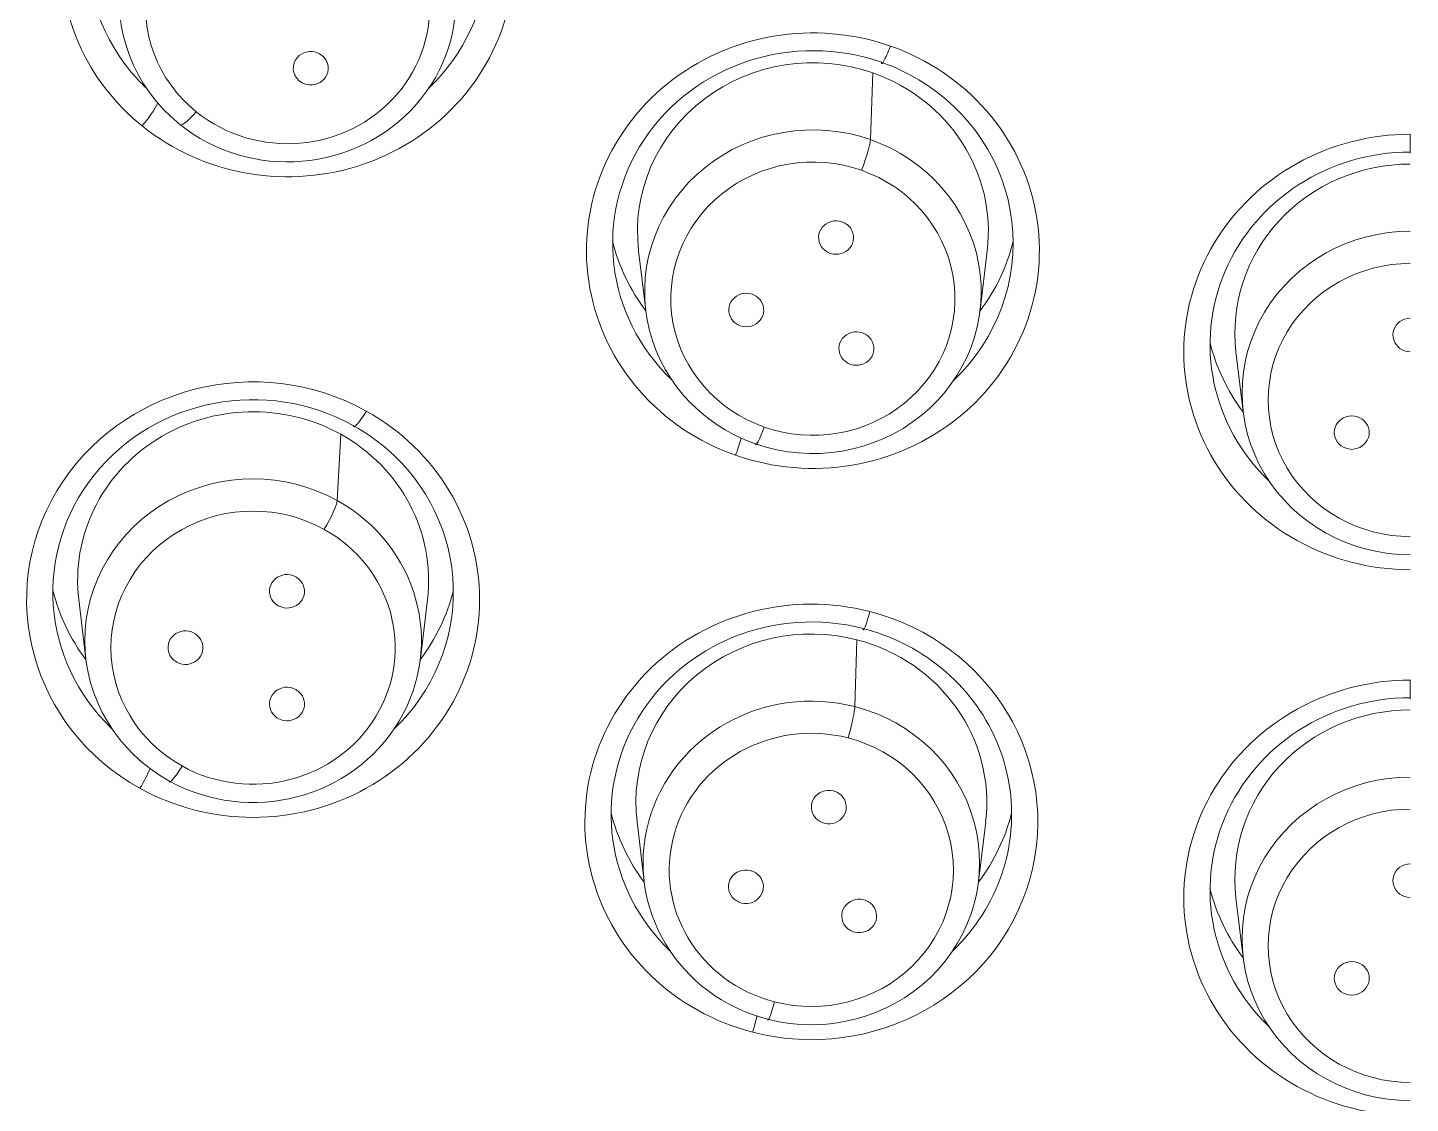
# Model space of a CAD drawing. Extents: x 6534 to 7663, y 0 to 827.
# Drawn here: x 7087.56 to 7103.39, y 506.3 to 518.62 of the extents above; entities that cross this region are included whole.
import ezdxf

# ---------------------------------------------------------------- set-up
doc = ezdxf.new("R2010")
doc.units = 0
doc.header["$LTSCALE"] = 30
doc.header["$MEASUREMENT"] = 0
doc.layers.add('1', color=7, linetype='CONTINUOUS')

msp = doc.modelspace()

# ---------------------------------------------------------------- linework, layer by layer
at = {"layer": '1', "color": 7, "linetype": 'Continuous', "lineweight": 13}
for p, q in [((7097.241, 518.098), (7097.213, 517.334)), ((7103.394, 517.179), (7103.394, 517.396)), ((7091.149, 513.96), (7091.108, 513.202)), ((7097.056, 511.607), (7097.035, 510.841)), ((7103.394, 510.929), (7103.394, 511.147))]:
    msp.add_line(p, q, dxfattribs=at)
at = {"layer": '1', "color": 7, "linetype": 'Continuous', "lineweight": 18}
for p, q in [((7094.558, 516.062), (7094.639, 515.381)), ((7098.469, 515.381), (7098.55, 516.062)), ((7101.398, 514.903), (7101.48, 514.222)), ((7088.148, 512.067), (7088.23, 511.386)), ((7092.059, 511.386), (7092.14, 512.067)), ((7094.54, 509.521), (7094.621, 508.84)), ((7098.45, 508.84), (7098.532, 509.521)), ((7101.398, 508.653), (7101.48, 507.972))]:
    msp.add_line(p, q, dxfattribs=at)
for centre, major_axis, start_param, end_param in [((7103.394, 533.307), (-60.5, 0), 4.72417, 7.004197), ((7103.394, 533.445), (-59.925, 0), 4.712389, 7.853982), ((7103.394, 533.445), (60, 0), 1.582577, 4.712389), ((7090.539, 519.487), (2.293, 0), 0.872665, 3.806405), ((7090.539, 518.932), (-1.927, 0), 4.014257, 7.15585), ((7090.539, 519.487), (2.293, 0), 5.494879, 6.947998), ((7090.539, 518.932), (-1.927, 0), 0.872665, 4.014257), ((7096.554, 516.148), (2.293, 0), 1.22173, 3.929802), ((7096.554, 516.283), (-2.009, 0), 4.363323, 6.397455), ((7096.554, 516.148), (2.293, 0), 1.013879, 1.22173), ((7090.539, 519.487), (2.293, 0), 3.806405, 3.929931), ((7096.554, 516.283), (-2.009, 0), 3.027263, 4.363323), ((7096.554, 516.148), (2.293, 0), 5.494968, 7.297064), ((7096.554, 515.593), (-1.927, 0), 4.363323, 7.504916), ((7096.554, 515.593), (-1.927, 0), 1.22173, 4.363323), ((7103.394, 514.988), (2.293, 0), 1.570796, 3.929845), ((7103.394, 515.123), (-2.009, 0), 4.712389, 6.397461), ((7103.394, 514.433), (-1.927, 0), 4.712389, 7.853982), ((7096.554, 516.699), (2.359, 0), 3.377845, 3.76588), ((7096.554, 516.699), (2.359, 0), 5.658936, 6.046873), ((7103.394, 515.54), (2.359, 0), 3.37785, 3.765886), ((7090.144, 512.152), (2.293, 0), 1.047198, 3.929827), ((7090.144, 512.287), (-2.009, 0), 4.18879, 6.397428), ((7090.144, 512.152), (2.293, 0), 0.839346, 1.047198), ((7090.144, 512.287), (-2.009, 0), 3.027285, 4.18879), ((7090.144, 512.152), (2.293, 0), 5.494993, 7.122531), ((7090.144, 511.597), (-1.927, 0), 4.18879, 7.330383), ((7090.144, 511.597), (-1.927, 0), 1.047198, 4.18879), ((7090.144, 512.704), (2.359, 0), 3.377817, 3.765853), ((7090.144, 512.704), (2.359, 0), 5.658908, 6.046895), ((7096.536, 509.607), (2.293, 0), 1.308997, 3.929836), ((7096.536, 509.742), (-2.009, 0), 4.45059, 6.397444), ((7096.536, 509.607), (2.293, 0), 1.101145, 1.308997), ((7096.536, 509.742), (-2.009, 0), 3.027301, 4.45059), ((7096.536, 509.607), (2.293, 0), 5.494956, 7.38433), ((7096.536, 509.052), (-1.927, 0), 4.45059, 7.592182), ((7103.394, 508.739), (2.293, 0), 1.570796, 3.929891), ((7096.536, 509.052), (-1.927, 0), 1.308997, 4.45059), ((7103.394, 508.873), (-2.009, 0), 4.712389, 6.397461), ((7103.394, 508.183), (-1.927, 0), 4.712389, 7.853982), ((7096.536, 510.158), (2.359, 0), 3.377834, 3.76587), ((7096.536, 510.158), (2.359, 0), 5.658925, 6.046862), ((7103.394, 509.29), (2.359, 0), 3.377801, 3.765886)]:
    msp.add_ellipse(centre, major_axis=major_axis, ratio=0.961466, start_param=start_param, end_param=end_param, dxfattribs=at)
at = {"layer": '1', "color": 7, "linetype": 'Continuous', "lineweight": 13}
for centre, major_axis, ratio, start_param, end_param in [((7103.394, 533.307), (59.425, 0), 0.961466, 1.570796, 4.70194), ((7103.394, 533.307), (57.948, 0), 0.961466, 1.579187, 4.712389), ((7103.394, 533.352), (57.403, 0), 0.961466, 1.579486, 4.712389), ((7090.539, 519.402), (2.593, 0), 0.961466, 0.872665, 4.014257), ((7090.539, 519.402), (2.593, 0), 0.961466, 4.014257, 7.15585), ((7090.539, 518.852), (-1.627, 0), 0.961466, 4.014257, 7.15585), ((7090.539, 518.852), (-1.627, 0), 0.961466, 0.872665, 4.014257), ((7096.554, 516.063), (2.593, 0), 0.961466, 1.22173, 4.363323), ((7096.554, 516.063), (2.593, 0), 0.961466, 4.363323, 7.504916), ((7097.441, 518.488), (-0.099, -0.283), 0.094029, 5.98809, 7.591484), ((7088.872, 517.574), (-0.188, -0.233), 0.176718, 1.355158, 2.566244), ((7089.493, 517.736), (-0.188, -0.233), 0.176718, 6.100144, 7.638343), ((7103.394, 514.903), (2.593, 0), 0.961466, 1.570796, 4.712389), ((7096.554, 515.513), (-1.627, 0), 0.961466, 4.363323, 7.504916), ((7097.111, 517.066), (0.099, 0.283), 0.09403, 4.449891, 5.98809), ((7096.554, 515.513), (-1.627, 0), 0.961466, 1.22173, 4.363323), ((7103.394, 514.353), (-1.627, 0), 0.961466, 4.712389, 7.853982), ((7090.144, 512.067), (2.593, 0), 0.961466, 1.047198, 4.18879), ((7090.144, 512.067), (2.593, 0), 0.961466, 4.18879, 7.330383), ((7091.441, 514.309), (0.146, 0.262), 0.137462, 2.866246, 4.469639), ((7095.667, 513.802), (0.099, 0.283), 0.094029, 4.449891, 5.15744), ((7095.997, 514.125), (-0.099, -0.283), 0.09403, 6.053285, 7.591484), ((7090.144, 511.517), (-1.627, 0), 0.961466, 4.18879, 7.330383), ((7090.958, 512.955), (0.146, 0.262), 0.137462, 4.469639, 6.007838), ((7090.144, 511.517), (-1.627, 0), 0.961466, 1.047198, 4.18879), ((7096.536, 509.522), (2.593, 0), 0.961466, 1.308997, 4.45059), ((7096.536, 509.522), (2.593, 0), 0.961466, 4.45059, 7.592182), ((7097.207, 512.012), (-0.075, -0.291), 0.071156, 5.981107, 7.584501), ((7103.394, 508.653), (2.593, 0), 0.961466, 1.570796, 4.712389), ((7096.957, 510.566), (0.075, 0.291), 0.071156, 4.442908, 5.981107), ((7096.536, 508.972), (-1.627, 0), 0.961466, 4.45059, 7.592182), ((7096.536, 508.972), (-1.627, 0), 0.961466, 1.308997, 4.45059), ((7088.848, 509.99), (-0.146, -0.262), 0.137462, 1.328046, 2.215852), ((7089.331, 510.244), (-0.146, -0.262), 0.137462, 6.073032, 7.611232), ((7103.394, 508.104), (-1.627, 0), 0.961466, 4.712389, 7.853982), ((7096.115, 507.543), (-0.075, -0.291), 0.071156, 6.046302, 7.584501), ((7095.865, 507.196), (0.075, 0.291), 0.071156, 4.442908, 5.09163)]:
    msp.add_ellipse(centre, major_axis=major_axis, ratio=ratio, start_param=start_param, end_param=end_param, dxfattribs=at)
at = {"layer": '1', "color": 7, "linetype": 'Continuous', "lineweight": 18}
for points in [[(7090.932, 518.299), (7090.894, 518.326), (7090.818, 518.357), (7090.689, 518.324), (7090.608, 518.232), (7090.596, 518.103), (7090.64, 518.037), (7090.675, 518.004)], [(7090.675, 518.004), (7090.714, 517.977), (7090.789, 517.947), (7090.918, 517.979), (7091, 518.072), (7091.012, 518.2), (7090.967, 518.267), (7090.932, 518.299)], [(7096.888, 516.394), (7096.842, 516.407), (7096.76, 516.41), (7096.65, 516.338), (7096.606, 516.224), (7096.641, 516.099), (7096.707, 516.051), (7096.751, 516.032)], [(7096.751, 516.032), (7096.797, 516.019), (7096.878, 516.016), (7096.988, 516.088), (7097.032, 516.202), (7096.997, 516.327), (7096.932, 516.375), (7096.888, 516.394)], [(7095.859, 515.564), (7095.813, 515.577), (7095.732, 515.581), (7095.622, 515.508), (7095.578, 515.394), (7095.613, 515.269), (7095.678, 515.221), (7095.722, 515.203)], [(7095.722, 515.203), (7095.768, 515.19), (7095.85, 515.186), (7095.96, 515.259), (7096.004, 515.373), (7095.969, 515.497), (7095.903, 515.545), (7095.859, 515.564)], [(7103.394, 515.291), (7103.347, 515.288), (7103.269, 515.264), (7103.191, 515.16), (7103.191, 515.038), (7103.268, 514.933), (7103.346, 514.909), (7103.394, 514.906)], [(7097.121, 515.123), (7097.075, 515.136), (7096.993, 515.139), (7096.883, 515.067), (7096.839, 514.953), (7096.874, 514.828), (7096.94, 514.78), (7096.984, 514.761)], [(7096.984, 514.761), (7097.03, 514.748), (7097.111, 514.745), (7097.221, 514.817), (7097.265, 514.931), (7097.23, 515.056), (7097.165, 515.104), (7097.121, 515.123)], [(7102.723, 514.173), (7102.676, 514.17), (7102.598, 514.147), (7102.52, 514.042), (7102.519, 513.921), (7102.597, 513.815), (7102.675, 513.791), (7102.723, 513.788)], [(7102.723, 513.788), (7102.771, 513.791), (7102.849, 513.815), (7102.927, 513.919), (7102.927, 514.04), (7102.85, 514.146), (7102.771, 514.17), (7102.723, 514.173)], [(7090.632, 512.329), (7090.589, 512.349), (7090.509, 512.367), (7090.388, 512.313), (7090.324, 512.209), (7090.336, 512.08), (7090.392, 512.022), (7090.432, 511.996)], [(7090.432, 511.996), (7090.475, 511.976), (7090.555, 511.958), (7090.676, 512.011), (7090.74, 512.116), (7090.728, 512.245), (7090.672, 512.303), (7090.632, 512.329)], [(7089.469, 511.684), (7089.427, 511.704), (7089.347, 511.721), (7089.225, 511.668), (7089.162, 511.563), (7089.174, 511.435), (7089.229, 511.376), (7089.269, 511.351)], [(7089.269, 511.351), (7089.312, 511.33), (7089.392, 511.313), (7089.513, 511.366), (7089.577, 511.471), (7089.565, 511.599), (7089.51, 511.658), (7089.469, 511.684)], [(7090.632, 511.038), (7090.589, 511.059), (7090.509, 511.076), (7090.388, 511.023), (7090.324, 510.918), (7090.336, 510.789), (7090.392, 510.731), (7090.432, 510.705)], [(7090.432, 510.705), (7090.475, 510.685), (7090.555, 510.668), (7090.676, 510.721), (7090.74, 510.826), (7090.728, 510.954), (7090.672, 511.012), (7090.632, 511.038)], [(7096.788, 509.877), (7096.741, 509.886), (7096.66, 509.883), (7096.557, 509.802), (7096.523, 509.684), (7096.569, 509.563), (7096.639, 509.521), (7096.685, 509.506)], [(7096.685, 509.506), (7096.731, 509.497), (7096.813, 509.5), (7096.916, 509.581), (7096.949, 509.699), (7096.903, 509.82), (7096.834, 509.862), (7096.788, 509.877)], [(7103.394, 509.041), (7103.347, 509.038), (7103.269, 509.015), (7103.191, 508.91), (7103.191, 508.789), (7103.268, 508.683), (7103.346, 508.66), (7103.394, 508.656)], [(7095.839, 508.965), (7095.792, 508.974), (7095.71, 508.971), (7095.607, 508.889), (7095.574, 508.772), (7095.62, 508.651), (7095.69, 508.608), (7095.735, 508.593)], [(7095.735, 508.593), (7095.782, 508.584), (7095.864, 508.587), (7095.967, 508.669), (7096, 508.786), (7095.954, 508.907), (7095.885, 508.95), (7095.839, 508.965)], [(7097.136, 508.631), (7097.089, 508.64), (7097.007, 508.636), (7096.904, 508.555), (7096.871, 508.438), (7096.917, 508.316), (7096.986, 508.274), (7097.032, 508.259)], [(7097.032, 508.259), (7097.079, 508.25), (7097.161, 508.253), (7097.263, 508.335), (7097.297, 508.452), (7097.251, 508.573), (7097.181, 508.616), (7097.136, 508.631)], [(7102.723, 507.923), (7102.676, 507.92), (7102.598, 507.897), (7102.52, 507.793), (7102.519, 507.671), (7102.597, 507.565), (7102.675, 507.542), (7102.723, 507.539)], [(7102.723, 507.539), (7102.771, 507.542), (7102.849, 507.565), (7102.927, 507.669), (7102.927, 507.791), (7102.85, 507.897), (7102.771, 507.92), (7102.723, 507.923)]]:
    msp.add_open_spline(points, degree=3, dxfattribs=at)

doc.saveas('drawing.dxf')
